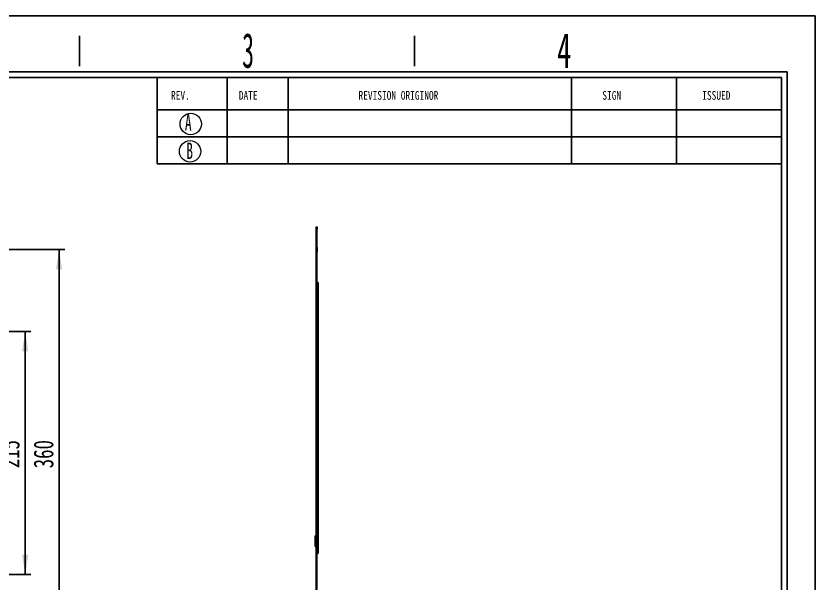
# Model space of a CAD drawing. Header units: millimetres. Extents: x 2 to 295, y 1 to 209.
# Drawn here: x 153.7 to 295.1, y 108.3 to 208.7 of the extents above; entities that cross this region are included whole.
import ezdxf

# ---------------------------------------------------------------- set-up
doc = ezdxf.new("R2010")
doc.units = ezdxf.units.MM
doc.layers.add('SLD-0', color=179, linetype='Continuous')
doc.styles.add('SLDTEXTSTYLE1', font='TXT', dxfattribs={"width": 0.469})
doc.styles.add('SLDTEXTSTYLE13', font='TXT', dxfattribs={"width": 0.7})
doc.styles.add('SLDTEXTSTYLE4', font='TXT', dxfattribs={"width": 0.6})
doc.styles.add('SLDTEXTSTYLE5', font='TXT', dxfattribs={"width": 0.5025})
doc.styles.add('SLDTEXTSTYLE8', font='TXT', dxfattribs={"width": 0.7865})
doc.dimstyles.new('SLDDIMSTYLE2', dxfattribs={"dimtxt": 3.5, "dimasz": 3.5, "dimexe": 0, "dimexo": 0.0625, "dimgap": 0.875, "dimtad": 2, "dimlfac": 5, "dimrnd": 1e-09, "dimzin": 12, "dimdsep": 46, "dimtxsty": 'SLDTEXTSTYLE1', "dimsah": 1, "dimcen": 0.09, "dimadec": 0, "dimazin": 3, "dimtfac": 1, "dimtofl": 0, "dimtmove": 0, "dimatfit": 3, "dimfxl": 0, "dimfrac": 2, "dimtolj": 1, "dimtzin": 12, "dimarcsym": 0})

# ---------------------------------------------------------------- blocks, each defined once
blk = doc.blocks.new('_D_22')
at = {"layer": 'SLD-0'}
for p, q in [((145.91, 152.83), (156.31, 152.83)), ((155.31, 109.83), (155.31, 152.83)), ((145.91, 109.83), (156.31, 109.83))]:
    blk.add_line(p, q, dxfattribs=at)
for points in [[(155.31, 152.83), (154.77, 149.33), (155.85, 149.33)], [(155.31, 109.83), (155.85, 113.33), (154.77, 113.33)]]:
    blk.add_solid(points, dxfattribs=at)
at = {"layer": 'SLD-0', "insert": (150.8, 128.63), "char_height": 3.5, "attachment_point": 1, "rotation": 90, "style": 'SLDTEXTSTYLE13'}
blk.add_mtext('215', dxfattribs=at)
blk = doc.blocks.new('_D_43')
at = {"layer": 'SLD-0'}
for p, q in [((144.31, 167.33), (162.31, 167.33)), ((161.31, 95.33), (161.31, 167.33)), ((144.31, 95.33), (162.31, 95.33))]:
    blk.add_line(p, q, dxfattribs=at)
for points in [[(161.31, 167.33), (160.77, 163.83), (161.85, 163.83)], [(161.31, 95.33), (161.85, 98.83), (160.77, 98.83)]]:
    blk.add_solid(points, dxfattribs=at)
at = {"layer": 'SLD-0', "insert": (156.8, 128.63), "char_height": 3.5, "attachment_point": 1, "rotation": 90, "style": 'SLDTEXTSTYLE13'}
blk.add_mtext('360', dxfattribs=at)

msp = doc.modelspace()

# ---------------------------------------------------------------- linework, layer by layer
at = {"color": 7, "linetype": 'Continuous', "lineweight": 15}
for p, q in [((206.8273, 171.3337), (206.9873, 171.3337)), ((206.8273, 170.9337), (206.8273, 171.3337)), ((206.9873, 171.3337), (206.9873, 170.9337)), ((206.8273, 167.7337), (206.8273, 170.9337)), ((206.9873, 167.7337), (206.9873, 170.9337)), ((206.8273, 167.3337), (206.8273, 167.7337)), ((206.8273, 167.3337), (206.9873, 167.3337)), ((206.8273, 166.9337), (206.8273, 167.3337)), ((206.8273, 136.7337), (206.8273, 166.9337)), ((206.9873, 167.7337), (206.9873, 167.3337)), ((206.9873, 167.3337), (206.9873, 166.9337)), ((206.9873, 136.7337), (206.9873, 166.9337)), ((207.1873, 161.4337), (207.1873, 113.6337)), ((206.8273, 136.3337), (206.8273, 136.7337)), ((206.9873, 136.3337), (206.8273, 136.3337)), ((206.8273, 135.9337), (206.8273, 136.3337)), ((206.8273, 126.7337), (206.8273, 135.9337)), ((206.9873, 136.7337), (206.9873, 136.3337)), ((206.9873, 135.9337), (206.9873, 136.3337)), ((206.9873, 126.7337), (206.9873, 135.9337)), ((206.8273, 126.3337), (206.8273, 126.7337)), ((206.8273, 126.3337), (206.9873, 126.3337)), ((206.8273, 125.9337), (206.8273, 126.3337)), ((206.8273, 95.7337), (206.8273, 125.9337)), ((206.9873, 126.3337), (206.9873, 126.7337)), ((206.9873, 126.3337), (206.9873, 125.9337)), ((206.9873, 95.7337), (206.9873, 125.9337)), ((206.6273, 115.7337), (206.6273, 116.6382)), ((206.7631, 116.7591), (206.6914, 116.7316)), ((206.6273, 114.8292), (206.6273, 115.7337)), ((206.6914, 114.7359), (206.7631, 114.7084))]:
    msp.add_line(p, q, dxfattribs=at)
for centre, start, end in [((207.0873, 161.6337), 180, 270), ((207.0873, 161.4337), 0, 90), ((206.7273, 116.6382), 111, 180), ((206.7273, 116.8525), 291, 0), ((206.7273, 114.8292), 180, 249), ((206.7273, 114.615), 0, 69), ((207.0873, 113.4337), 90, 180), ((207.0873, 113.6337), 270, 0)]:
    msp.add_arc(centre, 0.1, start, end, dxfattribs=at)
at = {"layer": 'SLD-0'}
for p, q in [((1.5907, 208.6737), (295.1066, 208.6737)), ((295.1066, 208.6737), (295.1066, 1.2938)), ((12.6748, 197.811), (289.1814, 197.811)), ((252.0174, 197.811), (252.0174, 182.5137)), ((270.5994, 197.811), (270.5994, 182.5137)), ((289.1814, 197.811), (289.1814, 7.2189))]:
    msp.add_line(p, q, dxfattribs=at)
at = {"layer": 'SLD-0', "color": 6, "linetype": 'Continuous'}
for p, q in [((164.9525, 199.786), (164.9525, 205.1695)), ((224.2039, 199.786), (224.2039, 205.1695)), ((11.6873, 198.7985), (290.1689, 198.7985)), ((290.1689, 198.7985), (290.1689, 6.2314))]:
    msp.add_line(p, q, dxfattribs=at)
at = {"layer": 'SLD-0', "color": 179, "linetype": 'Continuous'}
for p, q in [((178.6588, 197.811), (178.6588, 182.5137)), ((191.0502, 197.811), (191.0502, 182.5137)), ((201.8863, 197.811), (201.8863, 182.5137)), ((178.6588, 192.0745), (289.1814, 192.0745)), ((178.6588, 187.2941), (289.1814, 187.2941)), ((178.6588, 182.5137), (289.1814, 182.5137))]:
    msp.add_line(p, q, dxfattribs=at)
at = {"layer": 'SLD-0', "lineweight": 0}
for centre in [(184.6221, 189.5636), (184.4994, 184.7149)]:
    msp.add_circle(centre, 1.8944, dxfattribs=at)

# ---------------------------------------------------------------- texts
at = {"layer": 'SLD-0', "attachment_point": 1}
for s, insert, char_height, style in [('3', (193.7066, 205.6655), 6.172, 'SLDTEXTSTYLE5'), ('4', (249.4405, 205.6593), 6.172, 'SLDTEXTSTYLE4'), ('A', (183.5778, 191.2862), 2.9034, 'SLDTEXTSTYLE4'), ('B', (183.8319, 186.2712), 2.9034, 'SLDTEXTSTYLE4')]:
    msp.add_mtext(s, dxfattribs=dict(at, insert=insert, char_height=char_height, style=style))
at = {"layer": 'SLD-0', "color": 179, "attachment_point": 1, "style": 'SLDTEXTSTYLE8'}
for s, insert, char_height in [('REV.', (181.1288, 195.4001), 1.55363), ('DATE', (193.1265, 195.4001), 1.55363), ('REVISION ORIGINOR', (214.3082, 195.4001), 1.553633), ('SIGN', (257.4664, 195.4001), 1.55363), ('ISSUED', (275.1481, 195.4001), 1.55363)]:
    msp.add_mtext(s, dxfattribs=dict(at, insert=insert, char_height=char_height))

# ---------------------------------------------------------------- dimensions: what is measured, and where the dimension line sits
at = {"layer": 'SLD-0'}
for base, p1, p2, picture, middle in [((161.3085, 167.3337), (143.3085, 95.3337), (143.3085, 167.3337), '_D_43', (161.3085, 130.668)), ((155.3085, 152.8337), (144.9085, 109.8337), (144.9085, 152.8337), '_D_22', (155.3085, 130.668))]:
    dim = msp.add_linear_dim(base=base, p1=p1, p2=p2, angle=90, dimstyle='SLDDIMSTYLE2', dxfattribs=at)
    dim.commit()
    dim.dimension.update_dxf_attribs({"geometry": picture, "text_midpoint": middle, "dimtype": 160})

doc.saveas('drawing.dxf')
